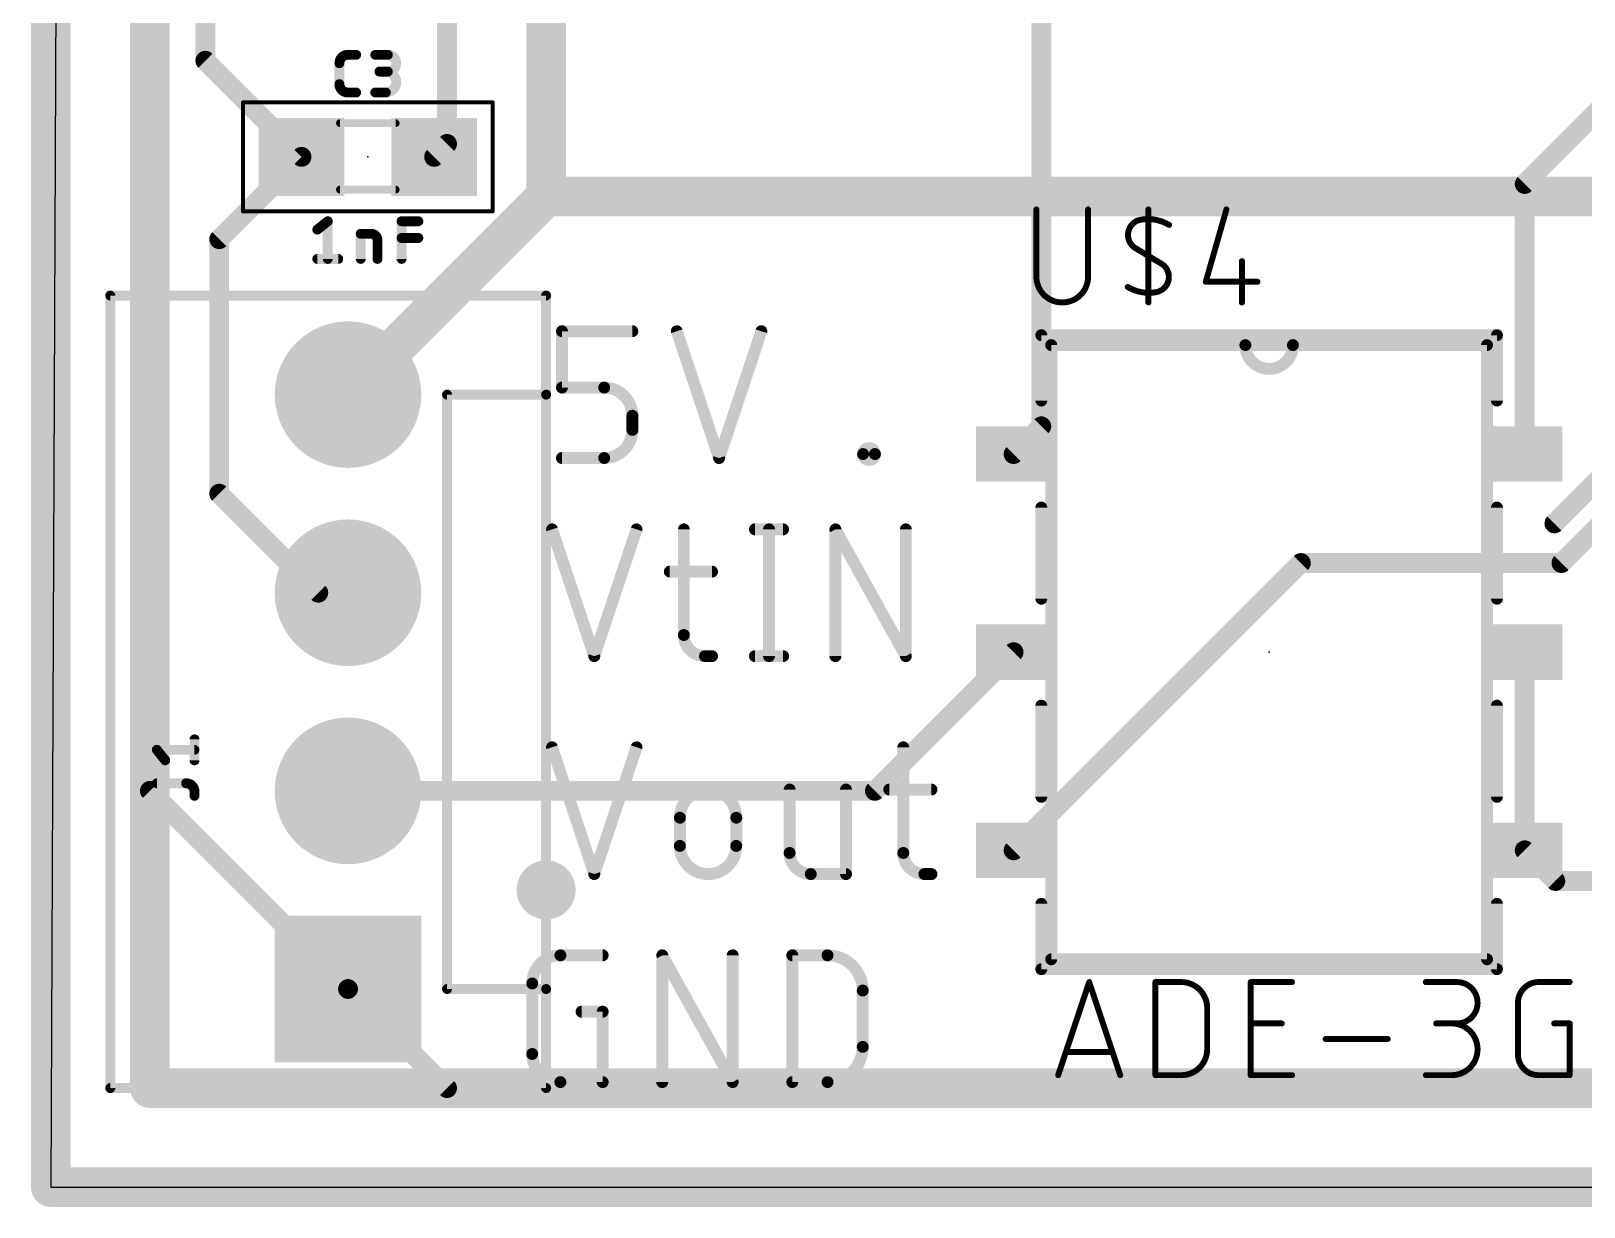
# Model space of a CAD drawing. Extents: x -0.3 to 56.5, y 1 to 31.
# Drawn here: x -0.25 to 19.66, y 1.02 to 16.09 of the extents above; entities that cross this region are included whole.
import ezdxf

# ---------------------------------------------------------------- set-up
doc = ezdxf.new("R2010")
doc.units = 0
for name, color, linetype in [('1', 12, 'CONTINUOUS'), ('16', 132, 'CONTINUOUS'), ('17', 110, 'CONTINUOUS'), ('18', 110, 'CONTINUOUS'), ('20', 31, 'CONTINUOUS'), ('21', 253, 'CONTINUOUS'), ('23', 53, 'CONTINUOUS'), ('25', 253, 'CONTINUOUS'), ('27', 253, 'CONTINUOUS'), ('39', 12, 'CONTINUOUS'), ('51', 253, 'CONTINUOUS')]:
    doc.layers.add(name, color=color, linetype=linetype)

# ---------------------------------------------------------------- blocks, each defined once
blk = doc.blocks.new('RECT')
blk.add_solid([(-0.5, -0.5), (0.5, -0.5), (-0.5, 0.5), (0.5, 0.5)])
blk = doc.blocks.new('SQUAREP')
blk.add_solid([(-0.5, -0.5), (0.5, -0.5), (-0.5, 0.5), (0.5, 0.5)])
blk = doc.blocks.new('ROUNDP')
at = {"const_width": 0.5}
blk.add_lwpolyline([(0, -0.25, 1), (0, 0.25, 1), (0, -0.25)], format="xyb", dxfattribs=at)
blk = doc.blocks.new('ROUNDV')
at = {"const_width": 0.5}
blk.add_lwpolyline([(0, -0.25, 1), (0, 0.25, 1), (0, -0.25)], format="xyb", dxfattribs=at)

msp = doc.modelspace()

# ---------------------------------------------------------------- linework, layer by layer
at = {"layer": '1'}
for points, const_width in [([(0, 1.27), (0, 30.48)], 0.508), ([(1.27, 6.35), (1.27, 25.0857)], 0.254), ([(29.217, 24.45), (18.8976, 14.1306)], 0.254), ([(1.9812, 15.7108), (1.9812, 22.8092)], 0.254), ([(5.08, 17.018), (5.08, 14.644)], 0.254), ([(12.7, 17.018), (12.7, 11.0236)], 0.254), ([(3.214, 14.478), (1.9812, 15.7108)], 0.254), ([(5.08, 14.644), (4.914, 14.478)], 0.254), ([(2.159, 13.423), (3.214, 14.478)], 0.254), ([(18.8976, 14.1306), (18.8976, 10.668)], 0.254), ([(2.159, 10.16), (2.159, 13.423)], 0.254), ([(21.59, 11.4921), (19.3689, 9.271)], 0.254), ([(12.7, 11.0236), (12.3444, 10.668)], 0.254), ([(19.9136, 10.414), (19.2786, 9.779)], 0.254), ([(3.429, 8.89), (2.159, 10.16)], 0.254), ([(16.0274, 9.271), (12.3444, 5.588)], 0.254), ([(19.3689, 9.271), (16.0274, 9.271)], 0.254), ([(3.81, 8.89), (3.429, 8.89)], 0.254), ([(12.3444, 8.128), (10.5664, 6.35)], 0.254), ([(18.8976, 5.588), (18.8976, 8.128)], 0.254), ([(3.81, 3.81), (1.27, 6.35)], 0.254), ([(10.5664, 6.35), (3.81, 6.35)], 0.254), ([(18.8976, 5.588), (19.2906, 5.195)], 0.254), ([(19.2906, 5.195), (25.162, 5.195)], 0.254), ([(3.81, 3.81), (5.08, 2.54)], 0.254), ([(5.08, 2.54), (29.641, 2.54)], 0.254), ([(46.99, 1.27), (0, 1.27)], 0.508)]:
    msp.add_lwpolyline(points, dxfattribs=dict(at, const_width=const_width))
for points, const_width in [([(2.0261, 15.7557, 1), (1.9363, 15.6659)], 0.127), ([(1.9177, 15.7108, 1), (2.0447, 15.7108)], 0.127), ([(5.1249, 14.5991, 1), (5.0351, 14.6889)], 0.127), ([(3.2589, 14.4331, 1), (3.1691, 14.5229)], 0.127), ([(3.1691, 14.4331, 1), (3.2589, 14.5229)], 0.127), ([(4.8691, 14.5229, 1), (4.9589, 14.4331)], 0.127), ([(5.0165, 14.644, 1), (5.1435, 14.644)], 0.127), ([(18.9611, 14.1306, 1), (18.8341, 14.1306)], 0.127), ([(18.8527, 14.1755, 1), (18.9425, 14.0857)], 0.127), ([(2.2225, 13.423, 1), (2.0955, 13.423)], 0.127), ([(2.1141, 13.4679, 1), (2.2039, 13.3781)], 0.127), ([(12.7449, 10.9787, 1), (12.6551, 11.0685)], 0.127), ([(12.6365, 11.0236, 1), (12.7635, 11.0236)], 0.127), ([(12.2995, 10.7129, 1), (12.3893, 10.6231)], 0.127), ([(18.8341, 10.668, 1), (18.9611, 10.668)], 0.127), ([(2.2039, 10.2049, 1), (2.1141, 10.1151)], 0.127), ([(2.0955, 10.16, 1), (2.2225, 10.16)], 0.127), ([(19.2337, 9.8239, 1), (19.3235, 9.7341)], 0.127), ([(16.0274, 9.3345, 1), (16.0274, 9.2075)], 0.127), ([(16.0723, 9.2261, 1), (15.9825, 9.3159)], 0.127), ([(19.324, 9.3159, 1), (19.4138, 9.2261)], 0.127), ([(19.3689, 9.2075, 1), (19.3689, 9.3345)], 0.127), ([(3.429, 8.9535, 1), (3.429, 8.8265)], 0.127), ([(3.3841, 8.8451, 1), (3.4739, 8.9349)], 0.127), ([(3.81, 8.8265, 1), (3.81, 8.9535)], 0.127), ([(12.3893, 8.0831, 1), (12.2995, 8.1729)], 0.127), ([(18.9611, 8.128, 1), (18.8341, 8.128)], 0.127), ([(1.3149, 6.3949, 1), (1.2251, 6.3051)], 0.127), ([(1.2065, 6.35, 1), (1.3335, 6.35)], 0.127), ([(3.81, 6.4135, 1), (3.81, 6.2865)], 0.127), ([(10.5215, 6.3949, 1), (10.6113, 6.3051)], 0.127), ([(10.5664, 6.2865, 1), (10.5664, 6.4135)], 0.127), ([(12.2995, 5.6329, 1), (12.3893, 5.5431)], 0.127), ([(18.9425, 5.6329, 1), (18.8527, 5.5431)], 0.127), ([(18.8341, 5.588, 1), (18.9611, 5.588)], 0.127), ([(19.2906, 5.2585, 1), (19.2906, 5.1315)], 0.127), ([(19.2457, 5.1501, 1), (19.3355, 5.2399)], 0.127), ([(3.8549, 3.8549, 1), (3.7651, 3.7651)], 0.127), ([(3.7651, 3.7651, 1), (3.8549, 3.8549)], 0.127), ([(5.08, 2.6035, 1), (5.08, 2.4765)], 0.127), ([(5.0351, 2.4951, 1), (5.1249, 2.5849)], 0.127), ([(0, 1.397, 1), (0, 1.143)], 0.254), ([(-0.127, 1.27, 1), (0.127, 1.27)], 0.254)]:
    msp.add_lwpolyline(points, format="xyb", dxfattribs=dict(at, const_width=const_width))
at = {"layer": '16', "const_width": 0.508}
for points in [[(1.27, 2.54), (1.27, 30.48)], [(6.35, 13.97), (6.35, 21.59)], [(3.81, 11.43), (6.35, 13.97)], [(20.32, 13.97), (6.35, 13.97)], [(45.72, 2.54), (1.27, 2.54)]]:
    msp.add_lwpolyline(points, dxfattribs=at)
at = {"layer": '16', "const_width": 0.254}
for points in [[(6.35, 14.097, 1), (6.35, 13.843)], [(6.4398, 13.8802, 1), (6.2602, 14.0598)], [(6.223, 13.97, 1), (6.477, 13.97)], [(3.7202, 11.5198, 1), (3.8998, 11.3402)], [(1.27, 2.667, 1), (1.27, 2.413)], [(1.143, 2.54, 1), (1.397, 2.54)]]:
    msp.add_lwpolyline(points, format="xyb", dxfattribs=at)
at = {"layer": '20'}
for p, q in [((0.127, 31.039), (0, 1.27)), ((0, 1.27), (46.97, 1.27))]:
    msp.add_line(p, q, dxfattribs=at)
at = {"layer": '21'}
for points, const_width in [([(0.762, 12.7318, 1), (0.762, 12.6683)], 0.0635), ([(0.7937, 12.7, 1), (0.7303, 12.7)], 0.0635), ([(6.3818, 12.7, 1), (6.3183, 12.7)], 0.0635), ([(6.35, 12.6683, 1), (6.35, 12.7318)], 0.0635), ([(6.5913, 12.2428, 1), (6.5151, 12.2428)], 0.0762), ([(6.5532, 12.2809, 1), (6.5532, 12.2047)], 0.0762), ([(7.4563, 12.2047, 1), (7.4563, 12.2809)], 0.0762), ([(8.0622, 12.2548, 1), (7.9899, 12.2308)], 0.0762), ([(9.1459, 12.2308, 1), (9.0736, 12.2548)], 0.0762), ([(12.7, 12.2301, 1), (12.7, 12.1539)], 0.0762), ([(12.7381, 12.192, 1), (12.6619, 12.192)], 0.0762), ([(18.5801, 12.192, 1), (18.5039, 12.192)], 0.0762), ([(18.542, 12.1539, 1), (18.542, 12.2301)], 0.0762), ([(6.5532, 11.5584, 1), (6.5532, 11.4822)], 0.0762), ([(6.5151, 11.5203, 1), (6.5913, 11.5203)], 0.0762), ([(7.4563, 11.1591, 0.4142), (7.0951, 11.5203)], 0.1524), ([(7.0951, 11.5584, 1), (7.0951, 11.4822)], 0.0762), ([(7.0951, 11.4822, 1), (7.0951, 11.5584)], 0.0762), ([(5.08, 11.4618, 1), (5.08, 11.3982)], 0.0635), ([(5.1117, 11.43, 1), (5.0483, 11.43)], 0.0635), ([(6.3818, 11.43, 1), (6.3183, 11.43)], 0.0635), ([(6.3183, 11.43, 1), (6.3818, 11.43)], 0.0635), ([(6.35, 11.3982, 1), (6.35, 11.4618)], 0.0635), ([(12.6619, 11.3538, 1), (12.7381, 11.3538)], 0.0762), ([(18.5039, 11.3538, 1), (18.5801, 11.3538)], 0.0762), ([(7.4944, 11.1591, 1), (7.4182, 11.1591)], 0.0762), ([(7.4182, 11.1591, 1), (7.4944, 11.1591)], 0.0762), ([(7.0951, 10.6172, 0.4142), (7.4563, 10.9784)], 0.1524), ([(7.4944, 10.9784, 1), (7.4182, 10.9784)], 0.0762), ([(7.4182, 10.9784, 1), (7.4944, 10.9784)], 0.0762), ([(10.5664, 10.668, 1), (10.414, 10.668)], 0.1524), ([(6.5532, 10.6553, 1), (6.5532, 10.5791)], 0.0762), ([(7.0951, 10.6553, 1), (7.0951, 10.5791)], 0.0762), ([(7.0951, 10.5791, 1), (7.0951, 10.6553)], 0.0762), ([(8.5317, 10.6292, 1), (8.604, 10.6052)], 0.0762), ([(8.5317, 10.6052, 1), (8.604, 10.6292)], 0.0762), ([(10.414, 10.668, 1), (10.5664, 10.668)], 0.1524), ([(10.4521, 10.668, 1), (10.3759, 10.668)], 0.0762), ([(10.3759, 10.668, 1), (10.4521, 10.668)], 0.0762), ([(10.6045, 10.668, 1), (10.5283, 10.668)], 0.0762), ([(10.5283, 10.668, 1), (10.6045, 10.668)], 0.0762), ([(12.7381, 9.9822, 1), (12.6619, 9.9822)], 0.0762), ([(18.5801, 9.9822, 1), (18.5039, 9.9822)], 0.0762), ([(6.4623, 9.7148, 1), (6.3901, 9.6908)], 0.0762), ([(7.5461, 9.6908, 1), (7.4738, 9.7148)], 0.0762), ([(8.1547, 9.7028, 1), (8.0785, 9.7028)], 0.0762), ([(9.0279, 9.7409, 1), (9.0279, 9.6647)], 0.0762), ([(9.2466, 9.7028, 1), (9.1704, 9.7028)], 0.0762), ([(9.3892, 9.6647, 1), (9.3892, 9.7409)], 0.0762), ([(10.0977, 9.7028, 1), (10.0215, 9.7028)], 0.0762), ([(10.0929, 9.7213, 1), (10.0263, 9.6843)], 0.0762), ([(11.0008, 9.7028, 1), (10.9246, 9.7028)], 0.0762), ([(7.936, 9.199, 1), (7.936, 9.1228)], 0.0762), ([(8.4779, 9.1228, 1), (8.4779, 9.199)], 0.0762), ([(12.6619, 8.8138, 1), (12.7381, 8.8138)], 0.0762), ([(18.5039, 8.8138, 1), (18.5801, 8.8138)], 0.0762), ([(8.1166, 8.3481, 0.4142), (8.3876, 8.0772)], 0.1524), ([(8.1547, 8.3481, 1), (8.0785, 8.3481)], 0.0762), ([(8.0785, 8.3481, 1), (8.1547, 8.3481)], 0.0762), ([(6.9319, 8.0892, 1), (7.0042, 8.0652)], 0.0762), ([(6.9319, 8.0652, 1), (7.0042, 8.0892)], 0.0762), ([(8.3876, 8.1153, 1), (8.3876, 8.0391)], 0.0762), ([(8.3876, 8.0391, 1), (8.3876, 8.1153)], 0.0762), ([(8.4779, 8.0391, 1), (8.4779, 8.1153)], 0.0762), ([(9.0279, 8.1153, 1), (9.0279, 8.0391)], 0.0762), ([(9.1704, 8.0772, 1), (9.2466, 8.0772)], 0.0762), ([(9.3892, 8.0391, 1), (9.3892, 8.1153)], 0.0762), ([(10.0215, 8.0772, 1), (10.0977, 8.0772)], 0.0762), ([(10.9246, 8.0772, 1), (11.0008, 8.0772)], 0.0762), ([(10.9294, 8.0587, 1), (10.996, 8.0957)], 0.0762), ([(12.7381, 7.4422, 1), (12.6619, 7.4422)], 0.0762), ([(18.5801, 7.4422, 1), (18.5039, 7.4422)], 0.0762), ([(6.4623, 6.9208, 1), (6.3901, 6.8968)], 0.0762), ([(7.5461, 6.8968, 1), (7.4738, 6.9208)], 0.0762), ([(10.9684, 6.9088, 1), (10.8922, 6.9088)], 0.0762), ([(8.7882, 6.0057, 1), (8.0657, 6.0057)], 0.1524), ([(9.5106, 6.3669, 1), (9.4344, 6.3669)], 0.0762), ([(10.2331, 6.3669, 1), (10.1569, 6.3669)], 0.0762), ([(10.7496, 6.405, 1), (10.7496, 6.3288)], 0.0762), ([(11.2915, 6.3288, 1), (11.2915, 6.405)], 0.0762), ([(12.6619, 6.2738, 1), (12.7381, 6.2738)], 0.0762), ([(18.5039, 6.2738, 1), (18.5801, 6.2738)], 0.0762), ([(8.1038, 6.0057, 1), (8.0276, 6.0057)], 0.0762), ([(8.0276, 6.0057, 1), (8.1038, 6.0057)], 0.0762), ([(8.8263, 6.0057, 1), (8.7501, 6.0057)], 0.0762), ([(8.7501, 6.0057, 1), (8.8263, 6.0057)], 0.0762), ([(8.0657, 5.6444, 1), (8.7882, 5.6444)], 0.1524), ([(8.1038, 5.6444, 1), (8.0276, 5.6444)], 0.0762), ([(8.0276, 5.6444, 1), (8.1038, 5.6444)], 0.0762), ([(8.8263, 5.6444, 1), (8.7501, 5.6444)], 0.0762), ([(8.7501, 5.6444, 1), (8.8263, 5.6444)], 0.0762), ([(9.4725, 5.5541, 0.4142), (9.7435, 5.2832)], 0.1524), ([(9.5106, 5.5541, 1), (9.4344, 5.5541)], 0.0762), ([(9.4344, 5.5541, 1), (9.5106, 5.5541)], 0.0762), ([(10.9303, 5.5541, 0.4142), (11.2012, 5.2832)], 0.1524), ([(10.9684, 5.5541, 1), (10.8922, 5.5541)], 0.0762), ([(10.8922, 5.5541, 1), (10.9684, 5.5541)], 0.0762), ([(6.9319, 5.2952, 1), (7.0042, 5.2712)], 0.0762), ([(6.9319, 5.2712, 1), (7.0042, 5.2952)], 0.0762), ([(9.7435, 5.3213, 1), (9.7435, 5.2451)], 0.0762), ([(9.7435, 5.2451, 1), (9.7435, 5.3213)], 0.0762), ([(10.1569, 5.2832, 1), (10.2331, 5.2832)], 0.0762), ([(10.195, 5.2451, 1), (10.195, 5.3213)], 0.0762), ([(11.2012, 5.3213, 1), (11.2012, 5.2451)], 0.0762), ([(11.2012, 5.2451, 1), (11.2012, 5.3213)], 0.0762), ([(11.2915, 5.2451, 1), (11.2915, 5.3213)], 0.0762), ([(12.7381, 4.9022, 1), (12.6619, 4.9022)], 0.0762), ([(18.5801, 4.9022, 1), (18.5039, 4.9022)], 0.0762), ([(6.5334, 4.2418, 0.4142), (6.1722, 3.8806)], 0.1524), ([(6.5334, 4.2799, 1), (6.5334, 4.2037)], 0.0762), ([(6.5334, 4.2037, 1), (6.5334, 4.2799)], 0.0762), ([(7.0753, 4.2037, 1), (7.0753, 4.2799)], 0.0762), ([(7.8776, 4.2418, 1), (7.8014, 4.2418)], 0.0762), ([(7.8728, 4.2603, 1), (7.8062, 4.2233)], 0.0762), ([(8.7807, 4.2418, 1), (8.7045, 4.2418)], 0.0762), ([(9.545, 4.2418, 1), (9.4688, 4.2418)], 0.0762), ([(9.5069, 4.2799, 1), (9.5069, 4.2037)], 0.0762), ([(10.41, 3.7902, 0.4142), (9.9584, 4.2418)], 0.1524), ([(9.9584, 4.2799, 1), (9.9584, 4.2037)], 0.0762), ([(9.9584, 4.2037, 1), (9.9584, 4.2799)], 0.0762), ([(12.7, 4.1021, 1), (12.7, 4.0259)], 0.0762), ([(12.6619, 4.064, 1), (12.7381, 4.064)], 0.0762), ([(18.5039, 4.064, 1), (18.5801, 4.064)], 0.0762), ([(18.542, 4.0259, 1), (18.542, 4.1021)], 0.0762), ([(5.08, 3.8418, 1), (5.08, 3.7782)], 0.0635), ([(5.0483, 3.81, 1), (5.1117, 3.81)], 0.0635), ([(6.2103, 3.8806, 1), (6.1341, 3.8806)], 0.0762), ([(6.1341, 3.8806, 1), (6.2103, 3.8806)], 0.0762), ([(6.3818, 3.81, 1), (6.3183, 3.81)], 0.0635), ([(6.3183, 3.81, 1), (6.3818, 3.81)], 0.0635), ([(6.35, 3.7782, 1), (6.35, 3.8418)], 0.0635), ([(10.4481, 3.7902, 1), (10.3719, 3.7902)], 0.0762), ([(10.3719, 3.7902, 1), (10.4481, 3.7902)], 0.0762), ([(6.8044, 3.5574, 1), (6.8044, 3.4812)], 0.0762), ([(7.1134, 3.5193, 1), (7.0372, 3.5193)], 0.0762), ([(7.0753, 3.4812, 1), (7.0753, 3.5574)], 0.0762), ([(6.1722, 2.9774, 0.4142), (6.5334, 2.6162)], 0.1524), ([(6.2103, 2.9774, 1), (6.1341, 2.9774)], 0.0762), ([(6.1341, 2.9774, 1), (6.2103, 2.9774)], 0.0762), ([(9.9584, 2.6162, 0.4142), (10.41, 3.0678)], 0.1524), ([(10.4481, 3.0678, 1), (10.3719, 3.0678)], 0.0762), ([(10.3719, 3.0678, 1), (10.4481, 3.0678)], 0.0762), ([(0.762, 2.5718, 1), (0.762, 2.5082)], 0.0635), ([(6.35, 2.5082, 1), (6.35, 2.5718)], 0.0635), ([(6.5334, 2.6543, 1), (6.5334, 2.5781)], 0.0762), ([(6.5334, 2.5781, 1), (6.5334, 2.6543)], 0.0762), ([(7.0372, 2.6162, 1), (7.1134, 2.6162)], 0.0762), ([(7.0753, 2.5781, 1), (7.0753, 2.6543)], 0.0762), ([(7.8014, 2.6162, 1), (7.8776, 2.6162)], 0.0762), ([(8.7045, 2.6162, 1), (8.7807, 2.6162)], 0.0762), ([(8.7093, 2.5977, 1), (8.7759, 2.6347)], 0.0762), ([(9.5069, 2.6543, 1), (9.5069, 2.5781)], 0.0762), ([(9.4688, 2.6162, 1), (9.545, 2.6162)], 0.0762), ([(9.9584, 2.6543, 1), (9.9584, 2.5781)], 0.0762), ([(9.9584, 2.5781, 1), (9.9584, 2.6543)], 0.0762), ([(0.7303, 2.54, 1), (0.7937, 2.54)], 0.0635), ([(6.3183, 2.54, 1), (6.3818, 2.54)], 0.0635)]:
    msp.add_lwpolyline(points, format="xyb", dxfattribs=dict(at, const_width=const_width))
for points, const_width in [([(0.762, 12.7), (6.35, 12.7)], 0.127), ([(0.762, 12.7), (0.762, 2.54)], 0.127), ([(6.35, 12.7), (6.35, 11.43)], 0.127), ([(6.5532, 11.5203), (6.5532, 12.2428)], 0.1524), ([(6.5532, 12.2428), (7.4563, 12.2428)], 0.1524), ([(8.026, 12.2428), (8.5679, 10.6172)], 0.1524), ([(8.5679, 10.6172), (9.1097, 12.2428)], 0.1524), ([(18.542, 12.192), (12.7, 12.192)], 0.1524), ([(12.7, 12.192), (12.7, 11.3538)], 0.1524), ([(18.542, 11.3538), (18.542, 12.192)], 0.1524), ([(7.0951, 11.5203), (6.5532, 11.5203)], 0.1524), ([(5.08, 3.81), (5.08, 11.43)], 0.127), ([(5.08, 11.43), (6.35, 11.43)], 0.127), ([(6.35, 11.43), (6.35, 3.81)], 0.127), ([(7.4563, 10.9784), (7.4563, 11.1591)], 0.1524), ([(6.5532, 10.6172), (7.0951, 10.6172)], 0.1524), ([(12.7, 9.9822), (12.7, 8.8138)], 0.1524), ([(18.542, 8.8138), (18.542, 9.9822)], 0.1524), ([(6.4262, 9.7028), (6.9681, 8.0772)], 0.1524), ([(6.9681, 8.0772), (7.5099, 9.7028)], 0.1524), ([(8.1166, 9.7028), (8.1166, 8.3481)], 0.1524), ([(9.0279, 9.7028), (9.3892, 9.7028)], 0.1524), ([(9.2085, 9.7028), (9.2085, 8.0772)], 0.1524), ([(10.0596, 8.0772), (10.0596, 9.7028)], 0.1524), ([(10.0596, 9.7028), (10.9627, 8.0772)], 0.1524), ([(10.9627, 8.0772), (10.9627, 9.7028)], 0.1524), ([(7.936, 9.1609), (8.4779, 9.1609)], 0.1524), ([(8.3876, 8.0772), (8.4779, 8.0772)], 0.1524), ([(9.0279, 8.0772), (9.3892, 8.0772)], 0.1524), ([(12.7, 7.4422), (12.7, 6.2738)], 0.1524), ([(18.542, 6.2738), (18.542, 7.4422)], 0.1524), ([(6.4262, 6.9088), (6.9681, 5.2832)], 0.1524), ([(6.9681, 5.2832), (7.5099, 6.9088)], 0.1524), ([(10.9303, 6.9088), (10.9303, 5.5541)], 0.1524), ([(9.4725, 6.3669), (9.4725, 5.5541)], 0.1524), ([(10.195, 5.2832), (10.195, 6.3669)], 0.1524), ([(10.7496, 6.3669), (11.2915, 6.3669)], 0.1524), ([(8.0657, 5.6444), (8.0657, 6.0057)], 0.1524), ([(8.7882, 6.0057), (8.7882, 5.6444)], 0.1524), ([(9.7435, 5.2832), (10.195, 5.2832)], 0.1524), ([(11.2012, 5.2832), (11.2915, 5.2832)], 0.1524), ([(12.7, 4.9022), (12.7, 4.064)], 0.1524), ([(18.542, 4.064), (18.542, 4.9022)], 0.1524), ([(6.5334, 4.2418), (7.0753, 4.2418)], 0.1524), ([(7.8395, 2.6162), (7.8395, 4.2418)], 0.1524), ([(7.8395, 4.2418), (8.7426, 2.6162)], 0.1524), ([(8.7426, 2.6162), (8.7426, 4.2418)], 0.1524), ([(9.5069, 2.6162), (9.5069, 4.2418)], 0.1524), ([(9.5069, 4.2418), (9.9584, 4.2418)], 0.1524), ([(12.7, 4.064), (18.542, 4.064)], 0.1524), ([(6.35, 3.81), (5.08, 3.81)], 0.127), ([(6.1722, 2.9774), (6.1722, 3.8806)], 0.1524), ([(6.35, 3.81), (6.35, 2.54)], 0.127), ([(10.41, 3.7902), (10.41, 3.0678)], 0.1524), ([(6.8044, 3.5193), (7.0753, 3.5193)], 0.1524), ([(7.0753, 3.5193), (7.0753, 2.6162)], 0.1524), ([(0.762, 2.54), (6.35, 2.54)], 0.127), ([(7.0753, 2.6162), (6.5334, 2.6162)], 0.1524), ([(9.9584, 2.6162), (9.5069, 2.6162)], 0.1524)]:
    msp.add_lwpolyline(points, dxfattribs=dict(at, const_width=const_width))
at = {"layer": '23'}
for p in [(4.064, 14.478), (15.621, 8.128), (3.81, 3.81)]:
    msp.add_point(p, dxfattribs=at)
at = {"layer": '25'}
for points, const_width in [([(3.8072, 15.7861, 0.4142), (3.6999, 15.6789)], 0.127), ([(3.7317, 15.6789, 1), (3.6682, 15.6789)], 0.0635), ([(3.8072, 15.8179, 1), (3.8072, 15.7544)], 0.0635), ([(3.8072, 15.7544, 1), (3.8072, 15.8178)], 0.0635), ([(3.9144, 15.7544, 1), (3.9144, 15.8179)], 0.0635), ([(4.16, 15.8179, 1), (4.16, 15.7544)], 0.0635), ([(4.3208, 15.5716, 1), (4.3208, 15.7861)], 0.127), ([(4.3208, 15.8179, 1), (4.3208, 15.7544)], 0.0635), ([(4.3208, 15.7544, 1), (4.3208, 15.8179)], 0.0635), ([(3.6682, 15.6789, 1), (3.7317, 15.6789)], 0.0635), ([(4.2136, 15.6034, 1), (4.2136, 15.5399)], 0.0635), ([(4.294, 15.6034, 1), (4.294, 15.5399)], 0.0635), ([(4.294, 15.3035, 1), (4.294, 15.5716)], 0.127), ([(4.3208, 15.6034, 1), (4.3208, 15.5399)], 0.0635), ([(4.3208, 15.5399, 1), (4.3208, 15.6034)], 0.0635), ([(3.6999, 15.4107, 0.4142), (3.8072, 15.3035)], 0.127), ([(3.7317, 15.4107, 1), (3.6682, 15.4107)], 0.0635), ([(3.6682, 15.4107, 1), (3.7317, 15.4107)], 0.0635), ([(3.8072, 15.3353, 1), (3.8072, 15.2718)], 0.0635), ([(3.8072, 15.2718, 1), (3.8072, 15.3353)], 0.0635), ([(3.9144, 15.2718, 1), (3.9144, 15.3353)], 0.0635), ([(4.16, 15.3353, 1), (4.16, 15.2718)], 0.0635), ([(4.294, 15.3353, 1), (4.294, 15.2718)], 0.0635), ([(4.294, 15.2718, 1), (4.294, 15.3353)], 0.0635), ([(12.6555, 13.8049, 1), (12.6174, 13.8049)], 0.0381), ([(13.3188, 13.8049, 1), (13.2807, 13.8049)], 0.0381), ([(14.0921, 13.8049, 1), (14.054, 13.8049)], 0.0381), ([(15.0918, 13.7997, 1), (15.0552, 13.8101)], 0.0381), ([(13.9735, 13.6723, 0.6917), (13.9072, 13.3075)], 0.0762), ([(14.3383, 13.6059, 0.1823), (13.9735, 13.6723)], 0.0762), ([(13.9701, 13.691, 1), (13.9769, 13.6535)], 0.0381), ([(13.9769, 13.6535, 1), (13.9701, 13.691)], 0.0381), ([(14.3285, 13.5896, 1), (14.3481, 13.6223)], 0.0381), ([(13.917, 13.3238, 1), (13.8974, 13.2911)], 0.0381), ([(13.8974, 13.2911, 1), (13.917, 13.3238)], 0.0381), ([(14.0828, 13.2243, 1), (14.0632, 13.1917)], 0.0381), ([(14.0632, 13.1917, 1), (14.0828, 13.2243)], 0.0381), ([(14.1725, 12.7437, 0.6917), (14.2388, 13.1085)], 0.0762), ([(14.2486, 13.1249, 1), (14.229, 13.0922)], 0.0381), ([(14.229, 13.0922, 1), (14.2486, 13.1249)], 0.0381), ([(15.2915, 13.1417, 1), (15.2534, 13.1417)], 0.0381), ([(12.6555, 12.9427, 1), (12.6174, 12.9427)], 0.0381), ([(12.6174, 12.9427, 1), (12.6555, 12.9427)], 0.0381), ([(12.6365, 12.9427, 1), (13.2997, 12.9427)], 0.0762), ([(13.3188, 12.9427, 1), (13.2807, 12.9427)], 0.0381), ([(13.2807, 12.9427, 1), (13.3188, 12.9427)], 0.0381), ([(13.8077, 12.8101, 0.1823), (14.1725, 12.7437)], 0.0762), ([(13.8175, 12.8264, 1), (13.7979, 12.7937)], 0.0381), ([(14.1691, 12.7625, 1), (14.1759, 12.725)], 0.0381), ([(14.1759, 12.725, 1), (14.1691, 12.7625)], 0.0381), ([(14.8082, 12.8954, 1), (14.8082, 12.8573)], 0.0381), ([(14.7899, 12.8816, 1), (14.8265, 12.8712)], 0.0381), ([(15.4714, 12.8573, 1), (15.4714, 12.8954)], 0.0381), ([(14.054, 12.6111, 1), (14.0921, 12.6111)], 0.0381), ([(15.2534, 12.6111, 1), (15.2915, 12.6111)], 0.0381), ([(1.8733, 7.0103, 1), (1.8098, 7.0103)], 0.0635), ([(1.3589, 6.908, 1), (1.3589, 6.8445)], 0.0635), ([(1.3837, 6.896, 1), (1.3341, 6.8564)], 0.0635), ([(1.4414, 6.7223, 1), (1.4909, 6.762)], 0.0635), ([(1.8098, 6.7422, 1), (1.8733, 6.7422)], 0.0635), ([(1.8415, 6.8445, 1), (1.8415, 6.908)], 0.0635), ([(1.3589, 6.4791, 1), (1.3589, 6.4156)], 0.0635), ([(1.8415, 6.3401, 0.4142), (1.7343, 6.4474)], 0.127), ([(1.7343, 6.4791, 1), (1.7343, 6.4156)], 0.0635), ([(1.7343, 6.4156, 1), (1.7343, 6.4791)], 0.0635), ([(1.8733, 6.3401, 1), (1.8098, 6.3401)], 0.0635), ([(1.8098, 6.3401, 1), (1.8733, 6.3401)], 0.0635), ([(1.8098, 6.2865, 1), (1.8733, 6.2865)], 0.0635)]:
    msp.add_lwpolyline(points, format="xyb", dxfattribs=dict(at, const_width=const_width))
for points, const_width in [([(3.6999, 15.4107), (3.6999, 15.6789)], 0.127), ([(3.8072, 15.7861), (3.9144, 15.7861)], 0.127), ([(4.16, 15.7861), (4.3208, 15.7861)], 0.127), ([(4.3208, 15.5716), (4.2136, 15.5716)], 0.127), ([(3.9144, 15.3035), (3.8072, 15.3035)], 0.127), ([(4.16, 15.3035), (4.294, 15.3035)], 0.127), ([(12.6365, 13.8049), (12.6365, 12.9427)], 0.0762), ([(13.2997, 12.9427), (13.2997, 13.8049)], 0.0762), ([(14.073, 12.6111), (14.073, 13.8049)], 0.0762), ([(15.0735, 13.8049), (14.8082, 12.8764)], 0.0762), ([(14.073, 13.208), (13.9072, 13.3075)], 0.0762), ([(14.073, 13.208), (14.2388, 13.1085)], 0.0762), ([(15.2725, 13.1417), (15.2725, 12.6111)], 0.0762), ([(14.8082, 12.8764), (15.4714, 12.8764)], 0.0762), ([(1.8415, 6.7422), (1.8415, 7.0103)], 0.127), ([(1.4661, 6.7422), (1.3589, 6.8762)], 0.127), ([(1.3589, 6.8762), (1.8415, 6.8762)], 0.127), ([(1.3589, 6.4474), (1.7343, 6.4474)], 0.127), ([(1.8415, 6.3401), (1.8415, 6.2865)], 0.127)]:
    msp.add_lwpolyline(points, dxfattribs=dict(at, const_width=const_width))
at = {"layer": '27'}
for points, const_width in [([(3.4163, 13.5453), (3.5503, 13.6525)], 0.127), ([(3.5503, 13.6525), (3.5503, 13.1699)], 0.127), ([(3.9734, 13.1699), (3.9734, 13.4916)], 0.127), ([(3.9734, 13.4916), (4.1075, 13.4916)], 0.127), ([(4.4972, 13.1699), (4.4972, 13.6525)], 0.127), ([(4.4972, 13.6525), (4.7117, 13.6525)], 0.127), ([(4.1879, 13.4112), (4.1879, 13.1699)], 0.127), ([(4.4972, 13.438), (4.7117, 13.438)], 0.127), ([(3.4163, 13.1699), (3.6844, 13.1699)], 0.127), ([(12.9159, 2.7051), (13.3138, 3.8989)], 0.0762), ([(13.3138, 3.8989), (13.7118, 2.7051)], 0.0762), ([(14.1633, 2.7051), (14.1633, 3.8989)], 0.0762), ([(14.1633, 3.8989), (14.4949, 3.8989)], 0.0762), ([(15.3845, 2.7051), (15.3845, 3.8989)], 0.0762), ([(15.3845, 3.8989), (15.9151, 3.8989)], 0.0762), ([(17.6304, 3.8989), (18.0283, 3.8989)], 0.0762), ([(19.0768, 3.8989), (19.4747, 3.8989)], 0.0762), ([(14.8265, 3.5673), (14.8265, 3.0367)], 0.0762), ([(18.8115, 2.9704), (18.8115, 3.6336)], 0.0762), ([(15.3845, 3.3683), (15.7824, 3.3683)], 0.0762), ([(18.0283, 3.3683), (17.7631, 3.3683)], 0.0762), ([(19.2758, 3.3683), (19.4747, 3.3683)], 0.0762), ([(19.4747, 3.3683), (19.4747, 2.7051)], 0.0762), ([(16.3449, 3.1694), (17.1408, 3.1694)], 0.0762), ([(13.6123, 3.0036), (13.0154, 3.0036)], 0.0762), ([(14.4949, 2.7051), (14.1633, 2.7051)], 0.0762), ([(15.9151, 2.7051), (15.3845, 2.7051)], 0.0762), ([(17.6304, 2.7051), (17.962, 2.7051)], 0.0762), ([(19.4747, 2.7051), (19.0768, 2.7051)], 0.0762)]:
    msp.add_lwpolyline(points, dxfattribs=dict(at, const_width=const_width))
for points, const_width in [([(3.3965, 13.57, 1), (3.4361, 13.5205)], 0.0635), ([(3.5821, 13.6525, 1), (3.5186, 13.6525)], 0.0635), ([(3.5702, 13.6277, 1), (3.5305, 13.6773)], 0.0635), ([(3.9734, 13.5234, 1), (3.9734, 13.4599)], 0.0635), ([(4.0052, 13.4916, 1), (3.9417, 13.4916)], 0.0635), ([(4.1075, 13.5234, 1), (4.1075, 13.4599)], 0.0635), ([(4.1879, 13.4112, 0.4142), (4.1075, 13.4916)], 0.127), ([(4.1075, 13.4599, 1), (4.1075, 13.5234)], 0.0635), ([(4.4972, 13.6843, 1), (4.4972, 13.6207)], 0.0635), ([(4.529, 13.6525, 1), (4.4655, 13.6525)], 0.0635), ([(4.7117, 13.6207, 1), (4.7117, 13.6843)], 0.0635), ([(4.2197, 13.4112, 1), (4.1562, 13.4112)], 0.0635), ([(4.1562, 13.4112, 1), (4.2197, 13.4112)], 0.0635), ([(4.4972, 13.4698, 1), (4.4972, 13.4063)], 0.0635), ([(4.7117, 13.4063, 1), (4.7117, 13.4698)], 0.0635), ([(3.4163, 13.2017, 1), (3.4163, 13.1381)], 0.0635), ([(3.5186, 13.1699, 1), (3.5821, 13.1699)], 0.0635), ([(3.6844, 13.1381, 1), (3.6844, 13.2017)], 0.0635), ([(3.9417, 13.1699, 1), (4.0052, 13.1699)], 0.0635), ([(4.1562, 13.1699, 1), (4.2197, 13.1699)], 0.0635), ([(4.4655, 13.1699, 1), (4.529, 13.1699)], 0.0635), ([(13.3319, 3.9049, 1), (13.2958, 3.8929)], 0.0381), ([(13.3319, 3.8929, 1), (13.2958, 3.9049)], 0.0381), ([(14.1633, 3.918, 1), (14.1633, 3.8799)], 0.0381), ([(14.1824, 3.8989, 1), (14.1443, 3.8989)], 0.0381), ([(14.4949, 3.918, 1), (14.4949, 3.8799)], 0.0381), ([(14.8265, 3.5673, 0.4142), (14.4949, 3.8989)], 0.0762), ([(14.4949, 3.8799, 1), (14.4949, 3.918)], 0.0381), ([(15.4035, 3.8989, 1), (15.3654, 3.8989)], 0.0381), ([(15.3845, 3.918, 1), (15.3845, 3.8799)], 0.0381), ([(15.9151, 3.8799, 1), (15.9151, 3.918)], 0.0381), ([(17.6304, 3.918, 1), (17.6304, 3.8799)], 0.0381), ([(18.0283, 3.918, 1), (18.0283, 3.8799)], 0.0381), ([(18.0283, 3.3683, 1), (18.0283, 3.8989)], 0.0762), ([(18.0283, 3.8799, 1), (18.0283, 3.918)], 0.0381), ([(19.0768, 3.8989, 0.4142), (18.8115, 3.6336)], 0.0762), ([(19.0768, 3.918, 1), (19.0768, 3.8799)], 0.0381), ([(19.0768, 3.8799, 1), (19.0768, 3.9179)], 0.0381), ([(19.4747, 3.8799, 1), (19.4747, 3.918)], 0.0381), ([(14.8456, 3.5673, 1), (14.8075, 3.5673)], 0.0381), ([(14.8075, 3.5673, 1), (14.8456, 3.5673)], 0.0381), ([(18.8306, 3.6336, 1), (18.7925, 3.6336)], 0.0381), ([(18.7925, 3.6336, 1), (18.8306, 3.6336)], 0.0381), ([(15.3845, 3.3874, 1), (15.3845, 3.3493)], 0.0381), ([(15.7824, 3.3493, 1), (15.7824, 3.3874)], 0.0381), ([(17.7631, 3.3874, 1), (17.7631, 3.3493)], 0.0381), ([(17.962, 2.7051, 1), (17.962, 3.3683)], 0.0762), ([(17.962, 3.3874, 1), (17.962, 3.3493)], 0.0381), ([(18.0283, 3.3874, 1), (18.0283, 3.3493)], 0.0381), ([(18.0283, 3.3493, 1), (18.0283, 3.3874)], 0.0381), ([(19.2758, 3.3874, 1), (19.2758, 3.3493)], 0.0381), ([(19.4938, 3.3683, 1), (19.4557, 3.3683)], 0.0381), ([(19.4747, 3.3493, 1), (19.4747, 3.3874)], 0.0381), ([(16.3449, 3.1884, 1), (16.3449, 3.1503)], 0.0381), ([(17.1408, 3.1503, 1), (17.1408, 3.1884)], 0.0381), ([(13.0154, 3.0226, 1), (13.0154, 2.9845)], 0.0381), ([(13.6123, 2.9845, 1), (13.6123, 3.0226)], 0.0381), ([(14.4949, 2.7051, 0.4142), (14.8265, 3.0367)], 0.0762), ([(14.8456, 3.0367, 1), (14.8075, 3.0367)], 0.0381), ([(14.8075, 3.0367, 1), (14.8456, 3.0367)], 0.0381), ([(18.8115, 2.9704, 0.4142), (19.0768, 2.7051)], 0.0762), ([(18.8306, 2.9704, 1), (18.7925, 2.9704)], 0.0381), ([(18.7925, 2.9704, 1), (18.8306, 2.9704)], 0.0381), ([(12.8978, 2.7111, 1), (12.934, 2.6991)], 0.0381), ([(13.6937, 2.6991, 1), (13.7298, 2.7111)], 0.0381), ([(14.1633, 2.7242, 1), (14.1633, 2.6861)], 0.0381), ([(14.1443, 2.7051, 1), (14.1824, 2.7051)], 0.0381), ([(14.4949, 2.7241, 1), (14.4949, 2.6861)], 0.0381), ([(14.4949, 2.6861, 1), (14.4949, 2.7242)], 0.0381), ([(15.3654, 2.7051, 1), (15.4035, 2.7051)], 0.0381), ([(15.3845, 2.7242, 1), (15.3845, 2.6861)], 0.0381), ([(15.9151, 2.6861, 1), (15.9151, 2.7242)], 0.0381), ([(17.6304, 2.7242, 1), (17.6304, 2.6861)], 0.0381), ([(17.962, 2.7242, 1), (17.962, 2.6861)], 0.0381), ([(17.962, 2.6861, 1), (17.962, 2.7242)], 0.0381), ([(19.0768, 2.7242, 1), (19.0768, 2.6861)], 0.0381), ([(19.0768, 2.6861, 1), (19.0768, 2.7242)], 0.0381), ([(19.4557, 2.7051, 1), (19.4938, 2.7051)], 0.0381), ([(19.4747, 2.6861, 1), (19.4747, 2.7242)], 0.0381)]:
    msp.add_lwpolyline(points, format="xyb", dxfattribs=dict(at, const_width=const_width))
at = {"layer": '39', "const_width": 0.0508}
for points in [[(2.464, 15.178), (5.664, 15.178)], [(2.464, 13.778), (2.464, 15.178)], [(5.664, 15.178), (5.664, 13.778)], [(5.664, 13.778), (2.464, 13.778)]]:
    msp.add_lwpolyline(points, dxfattribs=at)
at = {"layer": '39', "const_width": 0.0254}
for points in [[(2.464, 15.1907, 1), (2.464, 15.1653)], [(2.4767, 15.178, 1), (2.4513, 15.178)], [(5.6767, 15.178, 1), (5.6513, 15.178)], [(5.664, 15.1653, 1), (5.664, 15.1907)], [(2.464, 13.7907, 1), (2.464, 13.7653)], [(2.4513, 13.778, 1), (2.4767, 13.778)], [(5.6513, 13.778, 1), (5.6767, 13.778)], [(5.664, 13.7653, 1), (5.664, 13.7907)]]:
    msp.add_lwpolyline(points, format="xyb", dxfattribs=at)
at = {"layer": '51'}
for points, const_width in [([(3.708, 14.91), (4.42, 14.91)], 0.1016), ([(3.708, 14.059), (4.42, 14.059)], 0.1016), ([(15.3162, 12.065), (12.827, 12.065)], 0.1524), ([(12.827, 12.065), (12.827, 4.191)], 0.1524), ([(15.9258, 12.065), (15.3162, 12.065)], 0.1524), ([(18.415, 12.065), (15.9258, 12.065)], 0.1524), ([(18.415, 4.191), (18.415, 12.065)], 0.1524), ([(12.827, 4.191), (18.415, 4.191)], 0.1524)]:
    msp.add_lwpolyline(points, dxfattribs=dict(at, const_width=const_width))
for points, const_width in [([(3.708, 14.9354, 1), (3.708, 14.8846)], 0.0508), ([(4.42, 14.8846, 1), (4.42, 14.9354)], 0.0508), ([(3.708, 14.0844, 1), (3.708, 14.0336)], 0.0508), ([(4.42, 14.0336, 1), (4.42, 14.0844)], 0.0508), ([(12.827, 12.1031, 1), (12.827, 12.0269)], 0.0762), ([(12.8651, 12.065, 1), (12.7889, 12.065)], 0.0762), ([(15.3162, 12.1031, 1), (15.3162, 12.0269)], 0.0762), ([(15.3162, 12.065, 1), (15.9258, 12.065)], 0.1524), ([(15.3543, 12.065, 1), (15.2781, 12.065)], 0.0762), ([(15.3162, 12.0269, 1), (15.3162, 12.1031)], 0.0762), ([(15.9258, 12.1031, 1), (15.9258, 12.0269)], 0.0762), ([(15.9639, 12.065, 1), (15.8877, 12.065)], 0.0762), ([(15.9258, 12.0269, 1), (15.9258, 12.1031)], 0.0762), ([(18.4531, 12.065, 1), (18.3769, 12.065)], 0.0762), ([(18.415, 12.0269, 1), (18.415, 12.1031)], 0.0762), ([(12.827, 4.2291, 1), (12.827, 4.1529)], 0.0762), ([(12.7889, 4.191, 1), (12.8651, 4.191)], 0.0762), ([(18.3769, 4.191, 1), (18.4531, 4.191)], 0.0762), ([(18.415, 4.1529, 1), (18.415, 4.2291)], 0.0762)]:
    msp.add_lwpolyline(points, format="xyb", dxfattribs=dict(at, const_width=const_width))

# ---------------------------------------------------------------- block references
at = {"layer": '1', "xscale": 1.1}
for p in [(3.214, 14.478), (4.914, 14.478)]:
    msp.add_blockref('RECT', p, dxfattribs=at)
at = {"layer": '1', "xscale": 0.9652, "yscale": 0.7112}
for p in [(12.3444, 10.668), (18.8976, 10.668), (12.3444, 8.128), (18.8976, 8.128), (12.3444, 5.588), (18.8976, 5.588)]:
    msp.add_blockref('RECT', p, dxfattribs=at)
at = {"layer": '17', "xscale": 1.8796, "yscale": 1.8796, "rotation": 90}
for name, p in [('ROUNDP', (3.81, 11.43)), ('ROUNDP', (3.81, 11.43)), ('ROUNDP', (3.81, 8.89)), ('ROUNDP', (3.81, 8.89)), ('ROUNDP', (3.81, 6.35)), ('ROUNDP', (3.81, 6.35)), ('SQUAREP', (3.81, 3.81)), ('SQUAREP', (3.81, 3.81))]:
    msp.add_blockref(name, p, dxfattribs=at)
at = {"layer": '18', "xscale": 0.7564, "yscale": 0.7564}
msp.add_blockref('ROUNDV', (6.35, 5.08), dxfattribs=at)
msp.add_blockref('ROUNDV', (6.35, 5.08), dxfattribs=at)
at = {"layer": '51', "xscale": 0.5001, "yscale": 0.95}
for p in [(3.4759, 14.4831), (4.6443, 14.4831)]:
    msp.add_blockref('RECT', p, dxfattribs=at)

doc.saveas('drawing.dxf')
